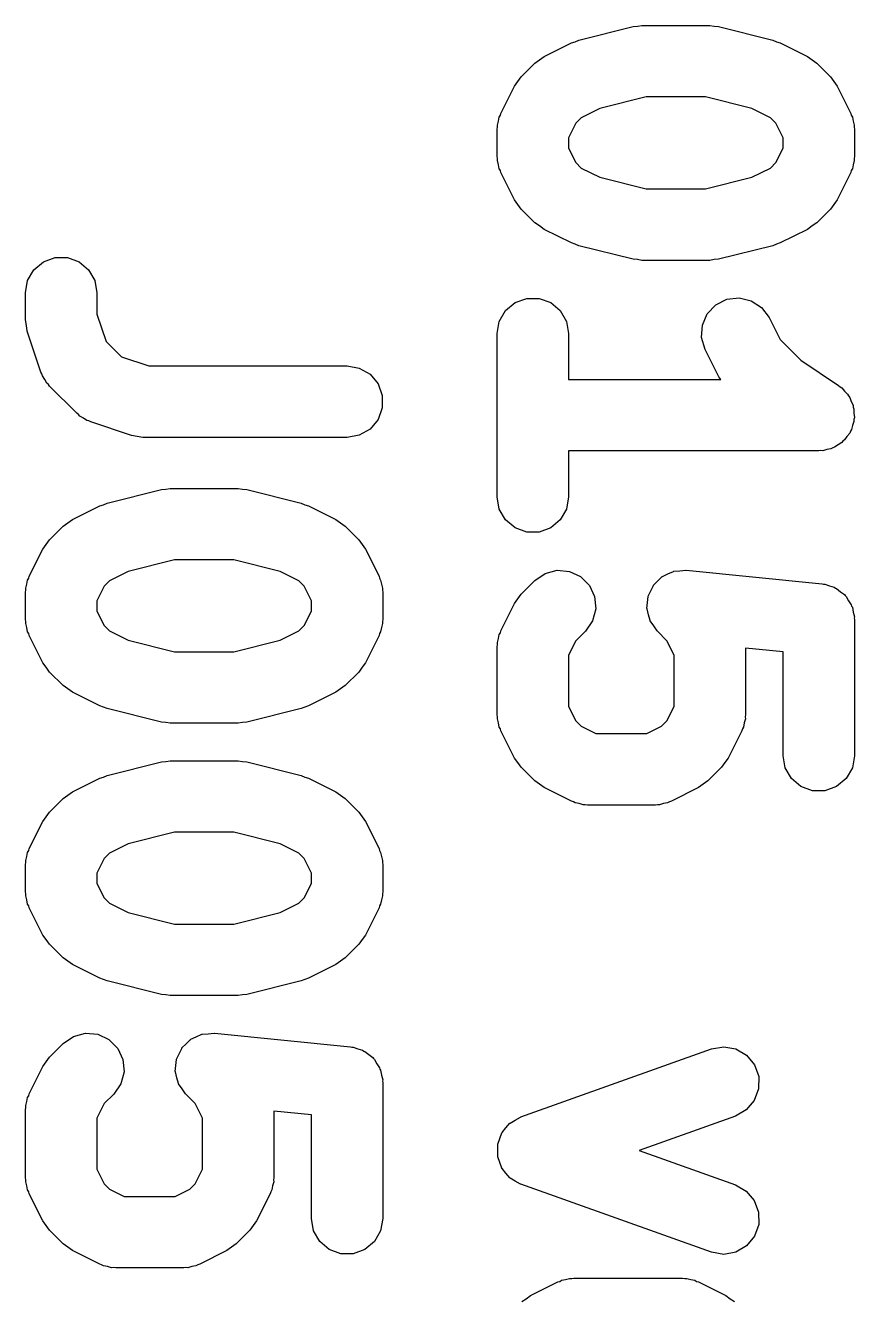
# Model space of a CAD drawing. Extents: x 51 to 137, y -158 to -25.
# Drawn here: x 54.938 to 57.884, y -55.437 to -50.907 of the extents above; entities that cross this region are included whole.
import ezdxf

# ---------------------------------------------------------------- set-up
doc = ezdxf.new("R2010")
doc.units = 0
doc.header["$MEASUREMENT"] = 0
doc.layers.add('BLACK', color=7, linetype='CONTINUOUS')

msp = doc.modelspace()

# ---------------------------------------------------------------- linework, layer by layer
at = {"layer": 'Black'}
for p, q in [((56.9039, -50.9591), (57.0974, -50.9107)), ((57.0974, -50.9107), (57.1129, -50.9096)), ((57.1129, -50.9096), (57.1282, -50.9069)), ((57.1282, -50.9069), (57.3701, -50.9069)), ((57.3701, -50.9069), (57.3854, -50.9096)), ((57.3854, -50.9096), (57.4009, -50.9107)), ((57.4009, -50.9107), (57.5945, -50.9591)), ((56.8779, -50.9687), (56.8912, -50.9648)), ((56.8912, -50.9648), (56.9039, -50.9591)), ((57.5945, -50.9591), (57.6071, -50.9648)), ((57.6071, -50.9648), (57.6205, -50.9687)), ((56.7811, -51.0171), (56.8779, -50.9687)), ((57.6205, -50.9687), (57.7172, -51.0171)), ((56.6998, -51.0893), (56.7481, -51.0409)), ((56.7481, -51.0409), (56.7648, -51.0292)), ((56.7648, -51.0292), (56.7811, -51.0171)), ((57.7172, -51.0171), (57.7335, -51.0292)), ((57.7335, -51.0292), (57.7502, -51.0409)), ((57.7502, -51.0409), (57.7986, -51.0893)), ((56.6881, -51.1059), (56.6998, -51.0893)), ((57.7986, -51.0893), (57.8103, -51.1059)), ((56.6276, -51.219), (56.676, -51.1223)), ((56.676, -51.1223), (56.6881, -51.1059)), ((57.8103, -51.1059), (57.8224, -51.1223)), ((57.8224, -51.1223), (57.8708, -51.219)), ((57.1439, -51.1609), (56.979, -51.2021)), ((57.3545, -51.1609), (57.1439, -51.1609)), ((57.5193, -51.2021), (57.3545, -51.1609)), ((56.6193, -51.247), (56.6218, -51.2324)), ((56.6218, -51.2324), (56.6255, -51.226)), ((56.6255, -51.226), (56.6276, -51.219)), ((56.9132, -51.2351), (56.8939, -51.2543)), ((56.979, -51.2021), (56.9132, -51.2351)), ((57.5852, -51.2351), (57.5193, -51.2021)), ((57.6044, -51.2543), (57.5852, -51.2351)), ((57.8708, -51.219), (57.8729, -51.226)), ((57.8729, -51.226), (57.8765, -51.2324)), ((57.8765, -51.2324), (57.8791, -51.247)), ((56.6142, -51.2758), (56.6155, -51.2686)), ((56.6142, -51.3726), (56.6142, -51.2758)), ((56.615, -51.2613), (56.6193, -51.247)), ((56.6155, -51.2686), (56.615, -51.2613)), ((56.8939, -51.2543), (56.8682, -51.3058)), ((57.6302, -51.3058), (57.6044, -51.2543)), ((57.8791, -51.247), (57.8833, -51.2613)), ((57.8833, -51.2613), (57.8829, -51.2686)), ((57.8829, -51.2686), (57.8842, -51.2758)), ((57.8842, -51.2758), (57.8842, -51.3726)), ((56.8682, -51.3058), (56.8682, -51.3426)), ((57.6302, -51.3426), (57.6302, -51.3058)), ((56.6155, -51.3798), (56.6142, -51.3726)), ((56.8682, -51.3426), (56.8939, -51.3941)), ((57.6044, -51.3941), (57.6302, -51.3426)), ((57.8842, -51.3726), (57.8829, -51.3798)), ((56.615, -51.3871), (56.6155, -51.3798)), ((56.6193, -51.4014), (56.615, -51.3871)), ((56.6218, -51.416), (56.6193, -51.4014)), ((56.6255, -51.4224), (56.6218, -51.416)), ((56.8939, -51.3941), (56.9132, -51.4134)), ((56.9132, -51.4134), (56.979, -51.4463)), ((57.5193, -51.4463), (57.5852, -51.4134)), ((57.5852, -51.4134), (57.6044, -51.3941)), ((57.8765, -51.416), (57.8729, -51.4224)), ((57.8791, -51.4014), (57.8765, -51.416)), ((57.8833, -51.3871), (57.8791, -51.4014)), ((57.8829, -51.3798), (57.8833, -51.3871)), ((56.6276, -51.4294), (56.6255, -51.4224)), ((56.676, -51.5261), (56.6276, -51.4294)), ((56.979, -51.4463), (57.1439, -51.4875)), ((57.3545, -51.4875), (57.5193, -51.4463)), ((57.8708, -51.4294), (57.8224, -51.5261)), ((57.8729, -51.4224), (57.8708, -51.4294)), ((57.1439, -51.4875), (57.3545, -51.4875)), ((56.6881, -51.5425), (56.676, -51.5261)), ((56.6998, -51.5592), (56.6881, -51.5425)), ((57.8103, -51.5425), (57.7986, -51.5592)), ((57.8224, -51.5261), (57.8103, -51.5425)), ((56.7481, -51.6075), (56.6998, -51.5592)), ((57.7986, -51.5592), (57.7502, -51.6075)), ((56.7648, -51.6192), (56.7481, -51.6075)), ((56.7811, -51.6313), (56.7648, -51.6192)), ((56.8779, -51.6797), (56.7811, -51.6313)), ((57.7172, -51.6313), (57.6205, -51.6797)), ((57.7335, -51.6192), (57.7172, -51.6313)), ((57.7502, -51.6075), (57.7335, -51.6192)), ((56.8912, -51.6837), (56.8779, -51.6797)), ((56.9039, -51.6893), (56.8912, -51.6837)), ((57.0974, -51.7377), (56.9039, -51.6893)), ((57.5945, -51.6893), (57.4009, -51.7377)), ((57.6071, -51.6837), (57.5945, -51.6893)), ((57.6205, -51.6797), (57.6071, -51.6837)), ((55.0013, -51.7464), (55.0427, -51.7313)), ((55.0427, -51.7313), (55.0868, -51.7313)), ((55.0868, -51.7313), (55.1283, -51.7464)), ((54.9454, -51.813), (54.9675, -51.7748)), ((54.9675, -51.7748), (55.0013, -51.7464)), ((55.1283, -51.7464), (55.1621, -51.7748)), ((55.1621, -51.7748), (55.1841, -51.813)), ((57.1129, -51.7388), (57.0974, -51.7377)), ((57.1282, -51.7415), (57.1129, -51.7388)), ((57.3701, -51.7415), (57.1282, -51.7415)), ((57.3854, -51.7388), (57.3701, -51.7415)), ((57.4009, -51.7377), (57.3854, -51.7388)), ((54.9378, -51.8564), (54.9454, -51.813)), ((55.1841, -51.813), (55.1918, -51.8564)), ((54.9378, -51.9532), (54.9378, -51.8564)), ((55.1918, -51.8564), (55.1918, -51.9326)), ((56.6439, -51.9199), (56.6777, -51.8916)), ((56.6777, -51.8916), (56.7191, -51.8765)), ((56.7191, -51.8765), (56.7632, -51.8765)), ((56.7632, -51.8765), (56.8047, -51.8916)), ((56.8047, -51.8916), (56.8385, -51.9199)), ((57.3609, -51.9316), (57.3912, -51.8995)), ((57.3912, -51.8995), (57.4307, -51.8798)), ((57.4307, -51.8798), (57.4745, -51.8748)), ((57.4745, -51.8748), (57.5174, -51.885)), ((57.5174, -51.885), (57.5542, -51.9093)), ((57.5542, -51.9093), (57.5805, -51.9447)), ((54.9413, -51.9732), (54.9378, -51.9532)), ((55.1918, -51.9326), (55.2242, -52.0297)), ((56.6142, -52.0015), (56.6218, -51.9581)), ((56.6218, -51.9581), (56.6439, -51.9199)), ((56.8385, -51.9199), (56.8605, -51.9581)), ((56.8605, -51.9581), (56.8682, -52.0015)), ((57.3434, -51.972), (57.3609, -51.9316)), ((57.5805, -51.9447), (57.6197, -52.0231)), ((54.9443, -51.9933), (54.9413, -51.9732)), ((54.9927, -52.1385), (54.9443, -51.9933)), ((56.6142, -52.5821), (56.6142, -52.0015)), ((56.8682, -52.0015), (56.8682, -52.1648)), ((57.3407, -52.0161), (57.3434, -51.972)), ((55.2242, -52.0297), (55.2785, -52.0841)), ((57.3533, -52.0583), (57.3407, -52.0161)), ((57.6197, -52.0231), (57.6929, -52.0964)), ((55.2785, -52.0841), (55.3757, -52.1164)), ((57.4017, -52.1551), (57.3533, -52.0583)), ((57.6929, -52.0964), (57.8276, -52.1862)), ((54.9962, -52.1449), (54.9927, -52.1385)), ((54.9981, -52.152), (54.9962, -52.1449)), ((55.3757, -52.1164), (56.0808, -52.1164)), ((56.0808, -52.1164), (56.1242, -52.1241)), ((56.1242, -52.1241), (56.1624, -52.1462)), ((55.0066, -52.1642), (54.9981, -52.152)), ((55.0137, -52.1773), (55.0066, -52.1642)), ((55.0192, -52.1821), (55.0137, -52.1773)), ((55.0234, -52.1881), (55.0192, -52.1821)), ((55.1201, -52.2849), (55.0234, -52.1881)), ((56.1624, -52.1462), (56.1908, -52.1799)), ((56.1908, -52.1799), (56.2059, -52.2214)), ((56.8682, -52.1648), (57.4089, -52.1648)), ((57.4089, -52.1648), (57.4017, -52.1551)), ((57.8276, -52.1862), (57.8327, -52.191)), ((56.2059, -52.2214), (56.2059, -52.2655)), ((57.8327, -52.191), (57.8388, -52.1945)), ((57.8388, -52.1945), (57.8486, -52.2062)), ((57.8486, -52.2062), (57.8595, -52.2166)), ((57.8595, -52.2166), (57.8626, -52.2229)), ((57.8626, -52.2229), (57.8672, -52.2283)), ((57.8672, -52.2283), (57.8723, -52.2426)), ((56.2059, -52.2655), (56.1908, -52.3069)), ((57.8723, -52.2426), (57.8791, -52.2562)), ((57.8791, -52.2562), (57.8798, -52.2632)), ((57.8798, -52.2632), (57.8823, -52.2698)), ((57.8823, -52.2698), (57.8823, -52.2849)), ((55.1261, -52.2891), (55.1201, -52.2849)), ((55.131, -52.2945), (55.1261, -52.2891)), ((55.1441, -52.3016), (55.131, -52.2945)), ((55.1563, -52.3102), (55.1441, -52.3016)), ((55.1633, -52.3121), (55.1563, -52.3102)), ((55.1698, -52.3155), (55.1633, -52.3121)), ((55.3149, -52.3639), (55.1698, -52.3155)), ((56.1908, -52.3069), (56.1624, -52.3407)), ((57.8823, -52.3139), (57.8771, -52.3281)), ((57.8823, -52.2849), (57.8839, -52.3)), ((57.8839, -52.3), (57.8823, -52.3068)), ((57.8823, -52.3068), (57.8823, -52.3139)), ((55.335, -52.3669), (55.3149, -52.3639)), ((55.3551, -52.3704), (55.335, -52.3669)), ((56.0808, -52.3704), (55.3551, -52.3704)), ((56.1242, -52.3628), (56.0808, -52.3704)), ((56.1624, -52.3407), (56.1242, -52.3628)), ((57.8574, -52.3669), (57.849, -52.3796)), ((57.8672, -52.3553), (57.8574, -52.3669)), ((57.8696, -52.3487), (57.8672, -52.3553)), ((57.8735, -52.3429), (57.8696, -52.3487)), ((57.8771, -52.3281), (57.8735, -52.3429)), ((57.7857, -52.4138), (57.7711, -52.4181)), ((57.8006, -52.4112), (57.7857, -52.4138)), ((57.8067, -52.4076), (57.8006, -52.4112)), ((57.8135, -52.4057), (57.8067, -52.4076)), ((57.8257, -52.3967), (57.8135, -52.4057)), ((57.8388, -52.3891), (57.8257, -52.3967)), ((57.8433, -52.3837), (57.8388, -52.3891)), ((57.849, -52.3796), (57.8433, -52.3837)), ((57.7572, -52.4188), (56.8682, -52.4188)), ((56.8682, -52.4188), (56.8682, -52.5821)), ((57.7641, -52.4176), (57.7572, -52.4188)), ((57.7711, -52.4181), (57.7641, -52.4176)), ((55.4365, -52.5546), (55.4518, -52.5519)), ((55.4518, -52.5519), (55.6937, -52.5519)), ((55.6937, -52.5519), (55.709, -52.5546)), ((55.2275, -52.604), (55.421, -52.5557)), ((55.421, -52.5557), (55.4365, -52.5546)), ((55.709, -52.5546), (55.7245, -52.5557)), ((55.7245, -52.5557), (55.9181, -52.604)), ((56.6218, -52.6255), (56.6142, -52.5821)), ((56.8682, -52.5821), (56.8605, -52.6255)), ((55.1047, -52.662), (55.2015, -52.6137)), ((55.2015, -52.6137), (55.2148, -52.6097)), ((55.2148, -52.6097), (55.2275, -52.604)), ((55.9181, -52.604), (55.9307, -52.6097)), ((55.9307, -52.6097), (55.9441, -52.6137)), ((55.9441, -52.6137), (56.0408, -52.662)), ((56.6439, -52.6637), (56.6218, -52.6255)), ((56.8605, -52.6255), (56.8385, -52.6637)), ((55.0234, -52.7342), (55.0717, -52.6858)), ((55.0717, -52.6858), (55.0884, -52.6742)), ((55.0884, -52.6742), (55.1047, -52.662)), ((56.0408, -52.662), (56.0571, -52.6742)), ((56.0571, -52.6742), (56.0738, -52.6858)), ((56.0738, -52.6858), (56.1222, -52.7342)), ((56.6777, -52.6921), (56.6439, -52.6637)), ((56.8385, -52.6637), (56.8047, -52.6921)), ((56.7191, -52.7072), (56.6777, -52.6921)), ((56.7632, -52.7072), (56.7191, -52.7072)), ((56.8047, -52.6921), (56.7632, -52.7072)), ((54.9512, -52.864), (54.9996, -52.7672)), ((54.9996, -52.7672), (55.0117, -52.7509)), ((55.0117, -52.7509), (55.0234, -52.7342)), ((56.1222, -52.7342), (56.1339, -52.7509)), ((56.1339, -52.7509), (56.146, -52.7672)), ((56.146, -52.7672), (56.1944, -52.864)), ((55.4675, -52.8059), (55.3026, -52.8471)), ((55.6781, -52.8059), (55.4675, -52.8059)), ((55.8429, -52.8471), (55.6781, -52.8059)), ((54.9491, -52.871), (54.9512, -52.864)), ((55.3026, -52.8471), (55.2368, -52.88)), ((55.9088, -52.88), (55.8429, -52.8471)), ((56.1944, -52.864), (56.1965, -52.871)), ((56.7481, -52.8794), (56.7843, -52.8541)), ((56.7843, -52.8541), (56.8269, -52.8426)), ((56.8269, -52.8426), (56.8708, -52.8465)), ((56.8708, -52.8465), (56.9108, -52.8651)), ((56.9108, -52.8651), (56.942, -52.8963)), ((57.1855, -52.8802), (57.2005, -52.8651)), ((57.2005, -52.8651), (57.2013, -52.8648)), ((57.2013, -52.8648), (57.2018, -52.8642)), ((57.2018, -52.8642), (57.2213, -52.8555)), ((57.2213, -52.8555), (57.2405, -52.8465)), ((57.2405, -52.8465), (57.2413, -52.8464)), ((57.2413, -52.8464), (57.242, -52.8461)), ((57.242, -52.8461), (57.2633, -52.8445)), ((57.2633, -52.8445), (57.2844, -52.8426)), ((57.2844, -52.8426), (57.2852, -52.8428)), ((57.2852, -52.8428), (57.286, -52.8428)), ((57.286, -52.8428), (57.7698, -52.8912)), ((54.9378, -52.9208), (54.9391, -52.9136)), ((54.9386, -52.9063), (54.9429, -52.892)), ((54.9391, -52.9136), (54.9386, -52.9063)), ((54.9429, -52.892), (54.9454, -52.8773)), ((54.9454, -52.8773), (54.9491, -52.871)), ((55.2175, -52.8992), (55.1918, -52.9508)), ((55.2368, -52.88), (55.2175, -52.8992)), ((55.928, -52.8992), (55.9088, -52.88)), ((55.9538, -52.9508), (55.928, -52.8992)), ((56.1965, -52.871), (56.2001, -52.8773)), ((56.2001, -52.8773), (56.2027, -52.892)), ((56.2027, -52.892), (56.2069, -52.9063)), ((56.2069, -52.9063), (56.2065, -52.9136)), ((56.2065, -52.9136), (56.2078, -52.9208)), ((56.6998, -52.9277), (56.7481, -52.8794)), ((56.942, -52.8963), (56.9606, -52.9363)), ((57.1604, -52.9156), (57.1693, -52.8963)), ((57.1693, -52.8963), (57.1699, -52.8958)), ((57.1699, -52.8958), (57.1702, -52.895)), ((57.1702, -52.895), (57.1855, -52.8802)), ((57.7698, -52.8912), (57.7744, -52.8925)), ((57.7744, -52.8925), (57.7792, -52.8925)), ((57.7792, -52.8925), (57.7956, -52.8984)), ((57.7956, -52.8984), (57.8123, -52.9031)), ((57.8123, -52.9031), (57.8162, -52.9059)), ((57.8162, -52.9059), (57.8207, -52.9076)), ((57.8207, -52.9076), (57.834, -52.9187)), ((54.9378, -53.0175), (54.9378, -52.9208)), ((55.1918, -52.9508), (55.1918, -52.9876)), ((55.9538, -52.9876), (55.9538, -52.9508)), ((56.2078, -52.9208), (56.2078, -53.0175)), ((56.676, -52.9607), (56.6881, -52.9444)), ((56.6881, -52.9444), (56.6998, -52.9277)), ((56.9606, -52.9363), (56.9645, -52.9802)), ((57.1467, -52.9787), (57.1488, -52.9574)), ((57.1488, -52.9574), (57.1507, -52.9363)), ((57.1507, -52.9363), (57.151, -52.9356)), ((57.151, -52.9356), (57.1511, -52.9348)), ((57.1511, -52.9348), (57.1604, -52.9156)), ((57.834, -52.9187), (57.8481, -52.9289)), ((57.8481, -52.9289), (57.8508, -52.9328)), ((57.8508, -52.9328), (57.8545, -52.9359)), ((57.8545, -52.9359), (57.8632, -52.951)), ((57.8632, -52.951), (57.8729, -52.9653)), ((55.1918, -52.9876), (55.2175, -53.0391)), ((55.928, -53.0391), (55.9538, -52.9876)), ((56.6276, -53.0575), (56.676, -52.9607)), ((56.9645, -52.9802), (56.953, -53.0228)), ((57.1469, -52.9794), (57.1467, -52.9787)), ((57.1469, -52.9802), (57.1469, -52.9794)), ((57.1524, -53.0008), (57.1469, -52.9802)), ((57.1576, -53.0214), (57.1524, -53.0008)), ((57.8729, -52.9653), (57.8741, -52.9699)), ((57.8741, -52.9699), (57.8765, -52.9741)), ((57.8765, -52.9741), (57.8795, -52.9912)), ((57.8795, -52.9912), (57.8838, -53.008)), ((54.9391, -53.0248), (54.9378, -53.0175)), ((54.9386, -53.0321), (54.9391, -53.0248)), ((54.9429, -53.0463), (54.9386, -53.0321)), ((54.9454, -53.061), (54.9429, -53.0463)), ((55.2175, -53.0391), (55.2368, -53.0583)), ((55.9088, -53.0583), (55.928, -53.0391)), ((56.2027, -53.0463), (56.2001, -53.061)), ((56.2069, -53.0321), (56.2027, -53.0463)), ((56.2078, -53.0175), (56.2065, -53.0248)), ((56.2065, -53.0248), (56.2069, -53.0321)), ((56.953, -53.0228), (56.9277, -53.059)), ((57.1581, -53.0221), (57.1576, -53.0214)), ((57.1583, -53.0228), (57.1581, -53.0221)), ((57.1705, -53.0403), (57.1583, -53.0228)), ((57.1825, -53.0578), (57.1705, -53.0403)), ((57.8838, -53.008), (57.8833, -53.0128)), ((57.8833, -53.0128), (57.8842, -53.0175)), ((57.8842, -53.0175), (57.8842, -53.5014)), ((54.9491, -53.0673), (54.9454, -53.061)), ((54.9512, -53.0743), (54.9491, -53.0673)), ((54.9996, -53.1711), (54.9512, -53.0743)), ((55.2368, -53.0583), (55.3026, -53.0912)), ((55.3026, -53.0912), (55.4675, -53.1324)), ((55.6781, -53.1324), (55.8429, -53.0912)), ((55.8429, -53.0912), (55.9088, -53.0583)), ((56.1944, -53.0743), (56.146, -53.1711)), ((56.1965, -53.0673), (56.1944, -53.0743)), ((56.2001, -53.061), (56.1965, -53.0673)), ((56.615, -53.0998), (56.6193, -53.0855)), ((56.6193, -53.0855), (56.6218, -53.0709)), ((56.6218, -53.0709), (56.6255, -53.0645)), ((56.6255, -53.0645), (56.6276, -53.0575)), ((56.8939, -53.0928), (56.8682, -53.1443)), ((56.9277, -53.059), (56.8939, -53.0928)), ((57.1831, -53.0583), (57.1825, -53.0578)), ((57.1836, -53.059), (57.1831, -53.0583)), ((57.2174, -53.0928), (57.1836, -53.059)), ((57.2431, -53.1443), (57.2174, -53.0928)), ((55.4675, -53.1324), (55.6781, -53.1324)), ((56.6142, -53.1143), (56.6155, -53.1071)), ((56.6142, -53.3562), (56.6142, -53.1143)), ((56.6155, -53.1071), (56.615, -53.0998)), ((57.6302, -53.1325), (57.4971, -53.1192)), ((57.4971, -53.1192), (57.4971, -53.3562)), ((57.6302, -53.5014), (57.6302, -53.1325)), ((55.0117, -53.1874), (54.9996, -53.1711)), ((56.146, -53.1711), (56.1339, -53.1874)), ((56.8682, -53.1443), (56.8682, -53.3262)), ((57.2431, -53.3262), (57.2431, -53.1443)), ((55.0234, -53.2041), (55.0117, -53.1874)), ((55.0717, -53.2525), (55.0234, -53.2041)), ((56.1222, -53.2041), (56.0738, -53.2525)), ((56.1339, -53.1874), (56.1222, -53.2041)), ((55.0884, -53.2642), (55.0717, -53.2525)), ((55.1047, -53.2763), (55.0884, -53.2642)), ((55.2015, -53.3247), (55.1047, -53.2763)), ((56.0408, -53.2763), (55.9441, -53.3247)), ((56.0571, -53.2642), (56.0408, -53.2763)), ((56.0738, -53.2525), (56.0571, -53.2642)), ((55.2148, -53.3286), (55.2015, -53.3247)), ((55.2275, -53.3343), (55.2148, -53.3286)), ((55.421, -53.3827), (55.2275, -53.3343)), ((55.9181, -53.3343), (55.7245, -53.3827)), ((55.9307, -53.3286), (55.9181, -53.3343)), ((55.9441, -53.3247), (55.9307, -53.3286)), ((56.6155, -53.3634), (56.6142, -53.3562)), ((56.615, -53.3707), (56.6155, -53.3634)), ((56.8682, -53.3262), (56.8939, -53.3777)), ((57.2174, -53.3777), (57.2431, -53.3262)), ((57.4971, -53.3562), (57.4959, -53.3634)), ((57.4959, -53.3634), (57.4963, -53.3707)), ((55.4365, -53.3837), (55.421, -53.3827)), ((55.4518, -53.3864), (55.4365, -53.3837)), ((55.6937, -53.3864), (55.4518, -53.3864)), ((55.709, -53.3837), (55.6937, -53.3864)), ((55.7245, -53.3827), (55.709, -53.3837)), ((56.6193, -53.385), (56.615, -53.3707)), ((56.6218, -53.3996), (56.6193, -53.385)), ((56.6255, -53.406), (56.6218, -53.3996)), ((56.6276, -53.413), (56.6255, -53.406)), ((56.676, -53.5098), (56.6276, -53.413)), ((56.8939, -53.3777), (56.9132, -53.397)), ((56.9132, -53.397), (56.9647, -53.4227)), ((57.1466, -53.4227), (57.1981, -53.397)), ((57.1981, -53.397), (57.2174, -53.3777)), ((57.4837, -53.413), (57.4353, -53.5098)), ((57.4858, -53.406), (57.4837, -53.413)), ((57.4895, -53.3996), (57.4858, -53.406)), ((57.4921, -53.385), (57.4895, -53.3996)), ((57.4963, -53.3707), (57.4921, -53.385)), ((56.9647, -53.4227), (57.1466, -53.4227)), ((57.6378, -53.5448), (57.6302, -53.5014)), ((57.8842, -53.5014), (57.8765, -53.5448)), ((55.2275, -53.5717), (55.421, -53.5233)), ((55.421, -53.5233), (55.4365, -53.5222)), ((55.4365, -53.5222), (55.4518, -53.5195)), ((55.4518, -53.5195), (55.6937, -53.5195)), ((55.6937, -53.5195), (55.709, -53.5222)), ((55.709, -53.5222), (55.7245, -53.5233)), ((55.7245, -53.5233), (55.9181, -53.5717)), ((56.6881, -53.5261), (56.676, -53.5098)), ((56.6998, -53.5428), (56.6881, -53.5261)), ((56.7481, -53.5912), (56.6998, -53.5428)), ((57.4116, -53.5428), (57.3632, -53.5912)), ((57.4232, -53.5261), (57.4116, -53.5428)), ((57.4353, -53.5098), (57.4232, -53.5261)), ((57.6599, -53.583), (57.6378, -53.5448)), ((57.8765, -53.5448), (57.8545, -53.583)), ((55.1047, -53.6297), (55.2015, -53.5813)), ((55.2015, -53.5813), (55.2148, -53.5773)), ((55.2148, -53.5773), (55.2275, -53.5717)), ((55.9181, -53.5717), (55.9307, -53.5773)), ((55.9307, -53.5773), (55.9441, -53.5813)), ((55.9441, -53.5813), (56.0408, -53.6297)), ((56.7648, -53.6028), (56.7481, -53.5912)), ((57.3632, -53.5912), (57.3465, -53.6028)), ((57.6937, -53.6113), (57.6599, -53.583)), ((57.8545, -53.583), (57.8207, -53.6113)), ((55.0884, -53.6418), (55.1047, -53.6297)), ((56.0408, -53.6297), (56.0571, -53.6418)), ((56.7811, -53.6149), (56.7648, -53.6028)), ((56.8779, -53.6633), (56.7811, -53.6149)), ((57.3302, -53.6149), (57.2334, -53.6633)), ((57.3465, -53.6028), (57.3302, -53.6149)), ((57.7351, -53.6264), (57.6937, -53.6113)), ((57.7792, -53.6264), (57.7351, -53.6264)), ((57.8207, -53.6113), (57.7792, -53.6264)), ((55.0234, -53.7018), (55.0717, -53.6535)), ((55.0717, -53.6535), (55.0884, -53.6418)), ((56.0571, -53.6418), (56.0738, -53.6535)), ((56.0738, -53.6535), (56.1222, -53.7018)), ((56.8849, -53.6654), (56.8779, -53.6633)), ((56.8913, -53.6691), (56.8849, -53.6654)), ((56.9059, -53.6717), (56.8913, -53.6691)), ((56.9202, -53.6759), (56.9059, -53.6717)), ((56.9275, -53.6755), (56.9202, -53.6759)), ((56.9347, -53.6767), (56.9275, -53.6755)), ((57.1766, -53.6767), (56.9347, -53.6767)), ((57.1838, -53.6755), (57.1766, -53.6767)), ((57.1911, -53.6759), (57.1838, -53.6755)), ((57.2054, -53.6717), (57.1911, -53.6759)), ((57.22, -53.6691), (57.2054, -53.6717)), ((57.2264, -53.6654), (57.22, -53.6691)), ((57.2334, -53.6633), (57.2264, -53.6654)), ((54.9996, -53.7348), (55.0117, -53.7185)), ((55.0117, -53.7185), (55.0234, -53.7018)), ((56.1222, -53.7018), (56.1339, -53.7185)), ((56.1339, -53.7185), (56.146, -53.7348)), ((54.9512, -53.8316), (54.9996, -53.7348)), ((55.4675, -53.7735), (55.3026, -53.8147)), ((55.6781, -53.7735), (55.4675, -53.7735)), ((55.8429, -53.8147), (55.6781, -53.7735)), ((56.146, -53.7348), (56.1944, -53.8316)), ((55.3026, -53.8147), (55.2368, -53.8476)), ((55.9088, -53.8476), (55.8429, -53.8147)), ((54.9386, -53.8739), (54.9429, -53.8596)), ((54.9429, -53.8596), (54.9454, -53.845)), ((54.9454, -53.845), (54.9491, -53.8386)), ((54.9491, -53.8386), (54.9512, -53.8316)), ((55.2368, -53.8476), (55.2175, -53.8669)), ((55.928, -53.8669), (55.9088, -53.8476)), ((56.1944, -53.8316), (56.1965, -53.8386)), ((56.1965, -53.8386), (56.2001, -53.845)), ((56.2001, -53.845), (56.2027, -53.8596)), ((56.2027, -53.8596), (56.2069, -53.8739)), ((54.9378, -53.8884), (54.9391, -53.8812)), ((54.9378, -53.9852), (54.9378, -53.8884)), ((54.9391, -53.8812), (54.9386, -53.8739)), ((55.2175, -53.8669), (55.1918, -53.9184)), ((55.9538, -53.9184), (55.928, -53.8669)), ((56.2069, -53.8739), (56.2065, -53.8812)), ((56.2065, -53.8812), (56.2078, -53.8884)), ((56.2078, -53.8884), (56.2078, -53.9852)), ((55.1918, -53.9184), (55.1918, -53.9552)), ((55.1918, -53.9552), (55.2175, -54.0067)), ((55.928, -54.0067), (55.9538, -53.9552)), ((55.9538, -53.9552), (55.9538, -53.9184)), ((54.9391, -53.9924), (54.9378, -53.9852)), ((54.9386, -53.9997), (54.9391, -53.9924)), ((54.9429, -54.0139), (54.9386, -53.9997)), ((56.2069, -53.9997), (56.2027, -54.0139)), ((56.2078, -53.9852), (56.2065, -53.9924)), ((56.2065, -53.9924), (56.2069, -53.9997)), ((54.9454, -54.0286), (54.9429, -54.0139)), ((54.9491, -54.0349), (54.9454, -54.0286)), ((54.9512, -54.042), (54.9491, -54.0349)), ((54.9996, -54.1387), (54.9512, -54.042)), ((55.2175, -54.0067), (55.2368, -54.0259)), ((55.2368, -54.0259), (55.3026, -54.0589)), ((55.8429, -54.0589), (55.9088, -54.0259)), ((55.9088, -54.0259), (55.928, -54.0067)), ((56.1944, -54.042), (56.146, -54.1387)), ((56.1965, -54.0349), (56.1944, -54.042)), ((56.2001, -54.0286), (56.1965, -54.0349)), ((56.2027, -54.0139), (56.2001, -54.0286)), ((55.3026, -54.0589), (55.4675, -54.1001)), ((55.6781, -54.1001), (55.8429, -54.0589)), ((55.4675, -54.1001), (55.6781, -54.1001)), ((55.0117, -54.155), (54.9996, -54.1387)), ((55.0234, -54.1717), (55.0117, -54.155)), ((55.0717, -54.2201), (55.0234, -54.1717)), ((56.1222, -54.1717), (56.0738, -54.2201)), ((56.1339, -54.155), (56.1222, -54.1717)), ((56.146, -54.1387), (56.1339, -54.155)), ((55.0884, -54.2318), (55.0717, -54.2201)), ((56.0738, -54.2201), (56.0571, -54.2318)), ((55.1047, -54.2439), (55.0884, -54.2318)), ((55.2015, -54.2923), (55.1047, -54.2439)), ((56.0408, -54.2439), (55.9441, -54.2923)), ((56.0571, -54.2318), (56.0408, -54.2439)), ((55.2148, -54.2962), (55.2015, -54.2923)), ((55.2275, -54.3019), (55.2148, -54.2962)), ((55.421, -54.3503), (55.2275, -54.3019)), ((55.9181, -54.3019), (55.7245, -54.3503)), ((55.9307, -54.2962), (55.9181, -54.3019)), ((55.9441, -54.2923), (55.9307, -54.2962)), ((55.4365, -54.3514), (55.421, -54.3503)), ((55.4518, -54.3541), (55.4365, -54.3514)), ((55.6937, -54.3541), (55.4518, -54.3541)), ((55.709, -54.3514), (55.6937, -54.3541)), ((55.7245, -54.3503), (55.709, -54.3514)), ((55.0717, -54.5243), (55.1079, -54.499)), ((55.1079, -54.499), (55.1505, -54.4876)), ((55.1505, -54.4876), (55.1944, -54.4914)), ((55.1944, -54.4914), (55.2344, -54.5101)), ((55.5254, -54.5092), (55.5449, -54.5004)), ((55.5449, -54.5004), (55.5641, -54.4914)), ((55.5641, -54.4914), (55.5649, -54.4914)), ((55.5649, -54.4914), (55.5656, -54.491)), ((55.5656, -54.491), (55.5869, -54.4894)), ((55.5869, -54.4894), (55.608, -54.4876)), ((55.608, -54.4876), (55.6088, -54.4878)), ((55.6088, -54.4878), (55.6096, -54.4877)), ((55.6096, -54.4877), (56.0934, -54.5361)), ((55.0234, -54.5727), (55.0717, -54.5243)), ((55.2344, -54.5101), (55.2656, -54.5413)), ((55.2656, -54.5413), (55.2842, -54.5812)), ((55.484, -54.5605), (55.4929, -54.5413)), ((55.4929, -54.5413), (55.4935, -54.5407)), ((55.4935, -54.5407), (55.4938, -54.54)), ((55.4938, -54.54), (55.5091, -54.5251)), ((55.5091, -54.5251), (55.5241, -54.5101)), ((55.5241, -54.5101), (55.5249, -54.5097)), ((55.5249, -54.5097), (55.5254, -54.5092)), ((56.0934, -54.5361), (56.098, -54.5374)), ((56.098, -54.5374), (56.1028, -54.5374)), ((56.1028, -54.5374), (56.1192, -54.5434)), ((56.1192, -54.5434), (56.1359, -54.5481)), ((56.6985, -54.7848), (57.3758, -54.5429)), ((57.3758, -54.5429), (57.4193, -54.5355)), ((57.4193, -54.5355), (57.4627, -54.5434)), ((57.4627, -54.5434), (57.5007, -54.5657)), ((54.9996, -54.6057), (55.0117, -54.5894)), ((55.0117, -54.5894), (55.0234, -54.5727)), ((55.2842, -54.5812), (55.2881, -54.6252)), ((55.4724, -54.6024), (55.4743, -54.5812)), ((55.4743, -54.5812), (55.4746, -54.5805)), ((55.4746, -54.5805), (55.4747, -54.5797)), ((55.4747, -54.5797), (55.484, -54.5605)), ((56.1359, -54.5481), (56.1398, -54.5509)), ((56.1398, -54.5509), (56.1443, -54.5525)), ((56.1443, -54.5525), (56.1576, -54.5637)), ((56.1576, -54.5637), (56.1717, -54.5738)), ((56.1717, -54.5738), (56.1744, -54.5778)), ((56.1744, -54.5778), (56.1781, -54.5809)), ((56.1781, -54.5809), (56.1868, -54.5959)), ((57.5007, -54.5657), (57.5289, -54.5997)), ((54.9512, -54.7025), (54.9996, -54.6057)), ((55.2881, -54.6252), (55.2766, -54.6678)), ((55.4703, -54.6236), (55.4724, -54.6024)), ((55.4705, -54.6244), (55.4703, -54.6236)), ((55.4705, -54.6252), (55.4705, -54.6244)), ((55.476, -54.6457), (55.4705, -54.6252)), ((56.1868, -54.5959), (56.1965, -54.6103)), ((56.1965, -54.6103), (56.1977, -54.6149)), ((56.1977, -54.6149), (56.2001, -54.6191)), ((56.2001, -54.6191), (56.2031, -54.6362)), ((56.2031, -54.6362), (56.2074, -54.653)), ((57.5289, -54.5997), (57.5437, -54.6412)), ((55.2766, -54.6678), (55.2513, -54.7039)), ((55.4812, -54.6664), (55.476, -54.6457)), ((55.4817, -54.667), (55.4812, -54.6664)), ((55.4819, -54.6678), (55.4817, -54.667)), ((55.4941, -54.6852), (55.4819, -54.6678)), ((56.2074, -54.653), (56.2069, -54.6578)), ((56.2069, -54.6578), (56.2078, -54.6625)), ((56.2078, -54.6625), (56.2078, -55.1463)), ((57.5437, -54.6412), (57.5434, -54.6853)), ((54.9429, -54.7305), (54.9454, -54.7158)), ((54.9454, -54.7158), (54.9491, -54.7095)), ((54.9491, -54.7095), (54.9512, -54.7025)), ((55.2513, -54.7039), (55.2175, -54.7377)), ((55.5061, -54.7028), (55.4941, -54.6852)), ((55.5067, -54.7033), (55.5061, -54.7028)), ((55.5072, -54.7039), (55.5067, -54.7033)), ((55.541, -54.7377), (55.5072, -54.7039)), ((57.5281, -54.7267), (57.4996, -54.7603)), ((57.5434, -54.6853), (57.5281, -54.7267)), ((54.9378, -54.7593), (54.9391, -54.752)), ((54.9378, -55.0012), (54.9378, -54.7593)), ((54.9386, -54.7447), (54.9429, -54.7305)), ((54.9391, -54.752), (54.9386, -54.7447)), ((55.2175, -54.7377), (55.1918, -54.7892)), ((55.5667, -54.7892), (55.541, -54.7377)), ((55.9538, -54.7774), (55.8207, -54.7641)), ((55.8207, -54.7641), (55.8207, -55.0012)), ((57.4996, -54.7603), (57.4612, -54.7821)), ((55.1918, -54.7892), (55.1918, -54.9712)), ((55.5667, -54.9712), (55.5667, -54.7892)), ((55.9538, -55.1463), (55.9538, -54.7774)), ((56.6454, -54.824), (56.659, -54.8076)), ((56.659, -54.8076), (56.6596, -54.8072)), ((56.6596, -54.8072), (56.6601, -54.8066)), ((56.6601, -54.8066), (56.6786, -54.7961)), ((56.6786, -54.7961), (56.697, -54.7853)), ((56.697, -54.7853), (56.6978, -54.7852)), ((56.6978, -54.7852), (56.6985, -54.7848)), ((57.4612, -54.7821), (57.1188, -54.9044)), ((56.6162, -54.8816), (56.6237, -54.8616)), ((56.6237, -54.8616), (56.6308, -54.8416)), ((56.6308, -54.8416), (56.6313, -54.841)), ((56.6313, -54.841), (56.6316, -54.8402)), ((56.6316, -54.8402), (56.6454, -54.824)), ((56.616, -54.8831), (56.6162, -54.8824)), ((56.6161, -54.9044), (56.616, -54.8831)), ((56.616, -54.9257), (56.6161, -54.9044)), ((56.6162, -54.8824), (56.6162, -54.8816)), ((57.1188, -54.9044), (57.4612, -55.0267)), ((56.6162, -54.9264), (56.616, -54.9257)), ((56.6162, -54.9272), (56.6162, -54.9264)), ((56.6237, -54.9472), (56.6162, -54.9272)), ((56.6308, -54.9672), (56.6237, -54.9472)), ((55.1918, -54.9712), (55.2175, -55.0227)), ((55.541, -55.0227), (55.5667, -54.9712)), ((56.6313, -54.9678), (56.6308, -54.9672)), ((56.6316, -54.9686), (56.6313, -54.9678)), ((56.6454, -54.9848), (56.6316, -54.9686)), ((56.659, -55.0012), (56.6454, -54.9848)), ((54.9391, -55.0084), (54.9378, -55.0012)), ((54.9386, -55.0157), (54.9391, -55.0084)), ((54.9429, -55.0299), (54.9386, -55.0157)), ((54.9454, -55.0446), (54.9429, -55.0299)), ((55.2175, -55.0227), (55.2368, -55.0419)), ((55.2368, -55.0419), (55.2883, -55.0677)), ((55.4702, -55.0677), (55.5217, -55.0419)), ((55.5217, -55.0419), (55.541, -55.0227)), ((55.8157, -55.0299), (55.8131, -55.0446)), ((55.8199, -55.0157), (55.8157, -55.0299)), ((55.8207, -55.0012), (55.8195, -55.0084)), ((55.8195, -55.0084), (55.8199, -55.0157)), ((56.6596, -55.0016), (56.659, -55.0012)), ((56.6601, -55.0022), (56.6596, -55.0016)), ((56.6786, -55.0127), (56.6601, -55.0022)), ((56.697, -55.0235), (56.6786, -55.0127)), ((56.6978, -55.0236), (56.697, -55.0235)), ((56.6985, -55.024), (56.6978, -55.0236)), ((57.3758, -55.2659), (56.6985, -55.024)), ((57.4612, -55.0267), (57.4996, -55.0485)), ((54.9491, -55.0509), (54.9454, -55.0446)), ((54.9512, -55.058), (54.9491, -55.0509)), ((54.9996, -55.1547), (54.9512, -55.058)), ((55.2883, -55.0677), (55.4702, -55.0677)), ((55.8073, -55.058), (55.7589, -55.1547)), ((55.8094, -55.0509), (55.8073, -55.058)), ((55.8131, -55.0446), (55.8094, -55.0509)), ((57.4996, -55.0485), (57.5281, -55.0821)), ((57.5281, -55.0821), (57.5434, -55.1235)), ((57.5434, -55.1235), (57.5437, -55.1676)), ((55.0117, -55.171), (54.9996, -55.1547)), ((55.0234, -55.1877), (55.0117, -55.171)), ((55.7468, -55.171), (55.7352, -55.1877)), ((55.7589, -55.1547), (55.7468, -55.171)), ((55.9614, -55.1897), (55.9538, -55.1463)), ((56.2078, -55.1463), (56.2001, -55.1897)), ((57.5437, -55.1676), (57.5289, -55.2091)), ((55.0717, -55.2361), (55.0234, -55.1877)), ((55.7352, -55.1877), (55.6868, -55.2361)), ((55.9835, -55.2279), (55.9614, -55.1897)), ((56.2001, -55.1897), (56.1781, -55.2279)), ((57.5289, -55.2091), (57.5007, -55.2431)), ((55.0884, -55.2478), (55.0717, -55.2361)), ((55.1047, -55.2599), (55.0884, -55.2478)), ((55.2015, -55.3083), (55.1047, -55.2599)), ((55.6538, -55.2599), (55.557, -55.3083)), ((55.6701, -55.2478), (55.6538, -55.2599)), ((55.6868, -55.2361), (55.6701, -55.2478)), ((56.0173, -55.2563), (55.9835, -55.2279)), ((56.0587, -55.2714), (56.0173, -55.2563)), ((56.1443, -55.2563), (56.1028, -55.2714)), ((56.1781, -55.2279), (56.1443, -55.2563)), ((57.4193, -55.2733), (57.3758, -55.2659)), ((57.4627, -55.2654), (57.4193, -55.2733)), ((57.5007, -55.2431), (57.4627, -55.2654)), ((55.2085, -55.3104), (55.2015, -55.3083)), ((55.2149, -55.314), (55.2085, -55.3104)), ((55.2295, -55.3166), (55.2149, -55.314)), ((55.5436, -55.314), (55.529, -55.3166)), ((55.55, -55.3104), (55.5436, -55.314)), ((55.557, -55.3083), (55.55, -55.3104)), ((56.1028, -55.2714), (56.0587, -55.2714)), ((55.2438, -55.3209), (55.2295, -55.3166)), ((55.2511, -55.3204), (55.2438, -55.3209)), ((55.2583, -55.3217), (55.2511, -55.3204)), ((55.5002, -55.3217), (55.2583, -55.3217)), ((55.5074, -55.3204), (55.5002, -55.3217)), ((55.5147, -55.3209), (55.5074, -55.3204)), ((55.529, -55.3166), (55.5147, -55.3209)), ((56.8575, -55.363), (56.8718, -55.3588)), ((56.8718, -55.3588), (56.8791, -55.3592)), ((56.8791, -55.3592), (56.8863, -55.358)), ((56.8863, -55.358), (57.2734, -55.358)), ((57.2734, -55.358), (57.2806, -55.3592)), ((57.2806, -55.3592), (57.2879, -55.3588)), ((57.2879, -55.3588), (57.3021, -55.363)), ((56.7328, -55.4198), (56.8295, -55.3714)), ((56.8295, -55.3714), (56.8365, -55.3693)), ((56.8365, -55.3693), (56.8429, -55.3656)), ((56.8429, -55.3656), (56.8575, -55.363)), ((57.3021, -55.363), (57.3168, -55.3656)), ((57.3168, -55.3656), (57.3231, -55.3693)), ((57.3231, -55.3693), (57.3302, -55.3714)), ((57.3302, -55.3714), (57.4269, -55.4198)), ((56.7022, -55.4411), (56.7178, -55.4309)), ((56.7178, -55.4309), (56.7328, -55.4198)), ((57.4269, -55.4198), (57.4419, -55.4309)), ((57.4419, -55.4309), (57.4574, -55.4411))]:
    msp.add_line(p, q, dxfattribs=at)

doc.saveas('drawing.dxf')
